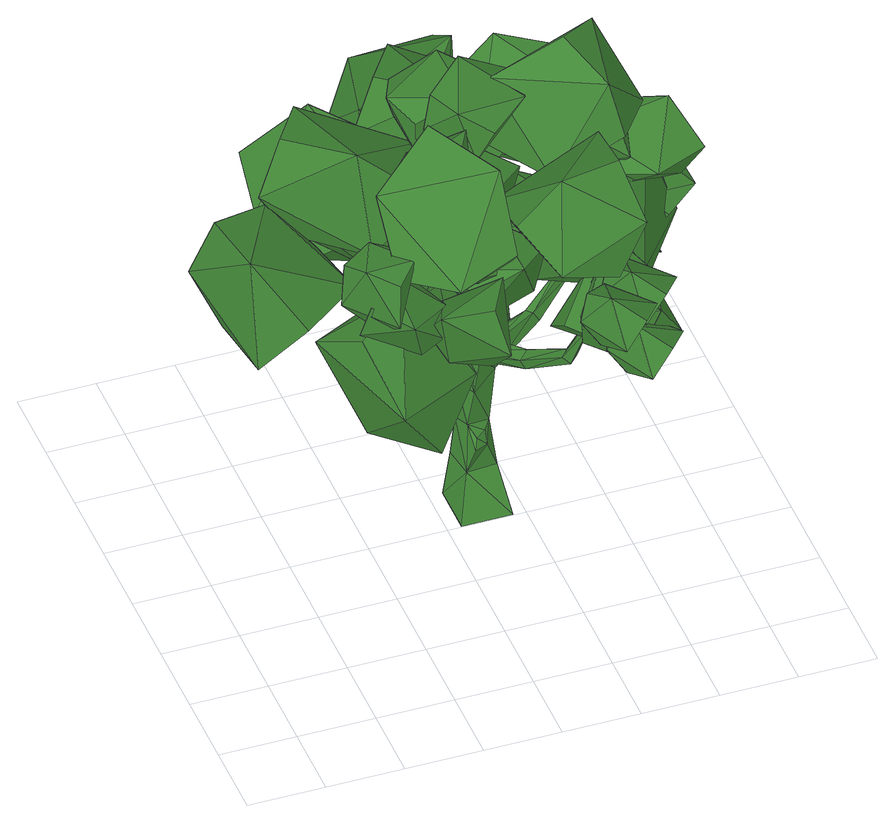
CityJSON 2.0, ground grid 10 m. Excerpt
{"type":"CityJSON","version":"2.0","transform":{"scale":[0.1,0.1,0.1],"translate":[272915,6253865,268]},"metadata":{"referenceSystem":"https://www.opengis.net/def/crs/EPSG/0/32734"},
"CityObjects":{
"tree1":{"type":"SolitaryVegetationObject","attributes":{"height":2.8,"width":0.6,"group":"standard","type":"broadleaf","footprint":[263492.89,6242840.45],"ground_height":13.76},"geometry":[{"type":"MultiSurface","lod":"2","boundaries":[[[0,1,2]],[[3,4,5]],[[0,6,7]],[[8,9,6]],[[9,10,11]],[[3,12,13]],[[2,8,0]],[[14,15,8]],[[15,16,10]],[[17,18,19]],[[2,20,14]],[[20,21,14]],[[22,16,21]],[[23,24,25]],[[7,20,1]],[[22,26,9]],[[9,23,22]],[[11,27,23]],[[28,29,30]],[[25,31,32]],[[33,34,35]],[[5,36,37]],[[38,39,40]],[[34,41,35]],[[28,38,34]],[[31,41,29]],[[39,42,43]],[[41,44,29]],[[29,39,30]],[[41,40,45]],[[46,42,47]],[[40,47,45]],[[39,46,40]],[[44,47,42]],[[48,49,50]],[[11,48,51]],[[11,12,3]],[[10,13,48]],[[52,53,54]],[[51,50,55]],[[12,55,52]],[[12,49,13]],[[56,57,58]],[[52,59,49]],[[49,56,50]],[[55,56,53]],[[60,57,61]],[[53,58,60]],[[53,61,54]],[[54,57,59]],[[62,63,64]],[[19,65,66]],[[67,65,62]],[[17,62,68]],[[10,17,32]],[[10,66,67]],[[16,19,66]],[[32,19,25]],[[64,69,70]],[[68,71,18]],[[18,63,65]],[[68,64,72]],[[70,73,74]],[[72,75,71]],[[63,75,69]],[[64,76,72]],[[73,77,74]],[[76,78,75]],[[75,73,69]],[[76,74,77]],[[79,80,81]],[[22,81,80]],[[9,79,6]],[[20,79,81]],[[82,83,84]],[[33,85,86]],[[33,28,34]],[[87,32,31]],[[33,36,88]],[[86,82,84]],[[27,37,82]],[[89,90,91]],[[82,92,93]],[[84,89,36]],[[37,89,92]],[[94,91,90]],[[89,95,92]],[[83,94,90]],[[93,95,94]],[[86,24,27]],[[86,85,24]],[[85,25,24]],[[5,87,88]],[[5,4,87]],[[4,32,87]],[[0,7,1]],[[0,8,6]],[[8,15,9]],[[9,15,10]],[[13,32,4]],[[4,3,13]],[[2,14,8]],[[14,21,15]],[[15,21,16]],[[17,68,18]],[[2,1,20]],[[20,22,21]],[[22,23,16]],[[25,16,23]],[[23,27,24]],[[7,6,20]],[[22,80,26]],[[9,11,23]],[[11,3,27]],[[28,31,29]],[[25,35,31]],[[35,25,85]],[[85,33,35]],[[37,3,5]],[[5,88,36]],[[38,30,39]],[[34,38,41]],[[28,30,38]],[[31,35,41]],[[39,44,42]],[[41,45,44]],[[29,44,39]],[[41,38,40]],[[46,43,42]],[[40,46,47]],[[39,43,46]],[[44,45,47]],[[48,13,49]],[[11,10,48]],[[11,51,12]],[[10,32,13]],[[52,55,53]],[[51,48,50]],[[12,51,55]],[[12,52,49]],[[56,59,57]],[[52,54,59]],[[49,59,56]],[[55,50,56]],[[60,58,57]],[[53,56,58]],[[53,60,61]],[[54,61,57]],[[62,65,63]],[[19,18,65]],[[67,66,65]],[[17,67,62]],[[10,67,17]],[[10,16,66]],[[16,25,19]],[[32,17,19]],[[64,63,69]],[[68,72,71]],[[18,71,63]],[[68,62,64]],[[70,69,73]],[[72,76,75]],[[63,71,75]],[[64,70,76]],[[73,78,77]],[[76,77,78]],[[75,78,73]],[[76,70,74]],[[79,26,80]],[[22,20,81]],[[9,26,79]],[[20,6,79]],[[82,93,83]],[[33,88,28]],[[28,88,31]],[[88,87,31]],[[33,84,36]],[[84,33,86]],[[86,27,82]],[[27,3,37]],[[89,83,90]],[[82,37,92]],[[84,83,89]],[[37,36,89]],[[94,95,91]],[[89,91,95]],[[83,93,94]],[[93,92,95]],[[96,97,98]],[[99,100,101]],[[102,103,104]],[[96,98,104]],[[105,106,107]],[[108,109,110]],[[111,112,113]],[[105,107,113]],[[114,115,116]],[[117,118,119]],[[120,121,122]],[[114,116,122]],[[123,124,125]],[[126,127,128]],[[129,130,131]],[[123,125,131]],[[132,133,134]],[[135,136,137]],[[138,139,140]],[[132,134,140]],[[141,142,143]],[[144,145,146]],[[147,148,149]],[[141,143,149]],[[150,151,152]],[[153,154,155]],[[156,157,158]],[[150,152,158]],[[159,160,161]],[[162,163,164]],[[165,166,167]],[[159,161,167]],[[168,169,170]],[[171,172,173]],[[174,175,176]],[[168,170,176]],[[177,178,179]],[[180,181,182]],[[183,184,185]],[[177,179,185]],[[186,187,188]],[[189,190,191]],[[192,193,194]],[[186,188,194]],[[195,196,197]],[[198,199,200]],[[201,202,203]],[[195,197,203]],[[204,205,206]],[[207,208,209]],[[210,211,212]],[[204,206,212]],[[213,214,215]],[[216,217,218]],[[219,220,221]],[[213,215,221]],[[222,223,224]],[[225,226,227]],[[228,229,230]],[[222,224,230]],[[231,232,233]],[[234,235,236]],[[237,238,239]],[[231,233,239]],[[240,241,242]],[[243,244,245]],[[246,247,248]],[[240,242,248]],[[249,250,251]],[[252,253,254]],[[255,256,257]],[[249,251,257]],[[258,259,260]],[[261,262,263]],[[264,265,266]],[[258,260,266]],[[267,268,269]],[[270,271,272]],[[273,274,275]],[[267,269,275]],[[276,277,278]],[[279,280,281]],[[282,283,284]],[[276,278,284]],[[285,286,287]],[[288,289,290]],[[291,292,293]],[[285,287,293]],[[294,295,296]],[[297,298,299]],[[300,301,302]],[[294,296,302]],[[303,304,305]],[[306,307,308]],[[309,310,311]],[[303,305,311]],[[312,313,314]],[[315,316,317]],[[318,319,320]],[[312,314,320]],[[321,322,323]],[[324,325,326]],[[327,328,329]],[[321,323,329]],[[330,331,332]],[[333,334,335]],[[336,337,338]],[[330,332,338]],[[339,340,341]],[[342,343,344]],[[345,346,347]],[[339,341,347]],[[348,349,350]],[[351,352,353]],[[354,355,356]],[[348,350,356]],[[357,358,359]],[[360,361,362]],[[363,364,365]],[[357,359,365]],[[366,367,368]],[[369,370,371]],[[372,373,374]],[[366,368,374]],[[375,376,377]],[[378,379,380]],[[381,382,383]],[[375,377,383]],[[384,385,386]],[[387,388,389]],[[390,391,392]],[[384,386,392]],[[393,394,395]],[[396,397,398]],[[399,400,401]],[[393,395,401]],[[402,403,404]],[[405,406,407]],[[408,409,410]],[[402,404,410]],[[411,412,413]],[[414,415,416]],[[417,418,419]],[[411,413,419]],[[419,416,417]],[[419,413,416]],[[413,414,416]],[[419,412,411]],[[419,418,412]],[[418,420,412]],[[416,418,417]],[[416,415,418]],[[415,420,418]],[[413,415,414]],[[413,412,415]],[[412,420,415]],[[410,407,408]],[[410,404,407]],[[404,405,407]],[[410,403,402]],[[410,409,403]],[[409,421,403]],[[407,409,408]],[[407,406,409]],[[406,421,409]],[[404,406,405]],[[404,403,406]],[[403,421,406]],[[401,398,399]],[[401,395,398]],[[395,396,398]],[[401,394,393]],[[401,400,394]],[[400,422,394]],[[398,400,399]],[[398,397,400]],[[397,422,400]],[[395,397,396]],[[395,394,397]],[[394,422,397]],[[392,389,390]],[[392,386,389]],[[386,387,389]],[[392,385,384]],[[392,391,385]],[[391,423,385]],[[389,391,390]],[[389,388,391]],[[388,423,391]],[[386,388,387]],[[386,385,388]],[[385,423,388]],[[383,380,381]],[[383,377,380]],[[377,378,380]],[[383,376,375]],[[383,382,376]],[[382,424,376]],[[380,382,381]],[[380,379,382]],[[379,424,382]],[[377,379,378]],[[377,376,379]],[[376,424,379]],[[374,371,372]],[[374,368,371]],[[368,369,371]],[[374,367,366]],[[374,373,367]],[[373,425,367]],[[371,373,372]],[[371,370,373]],[[370,425,373]],[[368,370,369]],[[368,367,370]],[[367,425,370]],[[365,362,363]],[[365,359,362]],[[359,360,362]],[[365,358,357]],[[365,364,358]],[[364,426,358]],[[362,364,363]],[[362,361,364]],[[361,426,364]],[[359,361,360]],[[359,358,361]],[[358,426,361]],[[356,353,354]],[[356,350,353]],[[350,351,353]],[[356,349,348]],[[356,355,349]],[[355,427,349]],[[353,355,354]],[[353,352,355]],[[352,427,355]],[[350,352,351]],[[350,349,352]],[[349,427,352]],[[347,344,345]],[[347,341,344]],[[341,342,344]],[[347,340,339]],[[347,346,340]],[[346,428,340]],[[344,346,345]],[[344,343,346]],[[343,428,346]],[[341,343,342]],[[341,340,343]],[[340,428,343]],[[338,335,336]],[[338,332,335]],[[332,333,335]],[[338,331,330]],[[338,337,331]],[[337,429,331]],[[335,337,336]],[[335,334,337]],[[334,429,337]],[[332,334,333]],[[332,331,334]],[[331,429,334]],[[329,326,327]],[[329,323,326]],[[323,324,326]],[[329,322,321]],[[329,328,322]],[[328,430,322]],[[326,328,327]],[[326,325,328]],[[325,430,328]],[[323,325,324]],[[323,322,325]],[[322,430,325]],[[320,317,318]],[[320,314,317]],[[314,315,317]],[[320,313,312]],[[320,319,313]],[[319,431,313]],[[317,319,318]],[[317,316,319]],[[316,431,319]],[[314,316,315]],[[314,313,316]],[[313,431,316]],[[311,308,309]],[[311,305,308]],[[305,306,308]],[[311,304,303]],[[311,310,304]],[[310,432,304]],[[308,310,309]],[[308,307,310]],[[307,432,310]],[[305,307,306]],[[305,304,307]],[[304,432,307]],[[302,299,300]],[[302,296,299]],[[296,297,299]],[[302,295,294]],[[302,301,295]],[[301,433,295]],[[299,301,300]],[[299,298,301]],[[298,433,301]],[[296,298,297]],[[296,295,298]],[[295,433,298]],[[293,290,291]],[[293,287,290]],[[287,288,290]],[[293,286,285]],[[293,292,286]],[[292,434,286]],[[290,292,291]],[[290,289,292]],[[289,434,292]],[[287,289,288]],[[287,286,289]],[[286,434,289]],[[284,281,282]],[[284,278,281]],[[278,279,281]],[[284,277,276]],[[284,283,277]],[[283,435,277]],[[281,283,282]],[[281,280,283]],[[280,435,283]],[[278,280,279]],[[278,277,280]],[[277,435,280]],[[275,272,273]],[[275,269,272]],[[269,270,272]],[[275,268,267]],[[275,274,268]],[[274,436,268]],[[272,274,273]],[[272,271,274]],[[271,436,274]],[[269,271,270]],[[269,268,271]],[[268,436,271]],[[266,263,264]],[[266,260,263]],[[260,261,263]],[[266,259,258]],[[266,265,259]],[[265,437,259]],[[263,265,264]],[[263,262,265]],[[262,437,265]],[[260,262,261]],[[260,259,262]],[[259,437,262]],[[257,254,255]],[[257,251,254]],[[251,252,254]],[[257,250,249]],[[257,256,250]],[[256,438,250]],[[254,256,255]],[[254,253,256]],[[253,438,256]],[[251,253,252]],[[251,250,253]],[[250,438,253]],[[248,245,246]],[[248,242,245]],[[242,243,245]],[[248,241,240]],[[248,247,241]],[[247,439,241]],[[245,247,246]],[[245,244,247]],[[244,439,247]],[[242,244,243]],[[242,241,244]],[[241,439,244]],[[239,236,237]],[[239,233,236]],[[233,234,236]],[[239,232,231]],[[239,238,232]],[[238,440,232]],[[236,238,237]],[[236,235,238]],[[235,440,238]],[[233,235,234]],[[233,232,235]],[[232,440,235]],[[230,227,228]],[[230,224,227]],[[224,225,227]],[[230,223,222]],[[230,229,223]],[[229,441,223]],[[227,229,228]],[[227,226,229]],[[226,441,229]],[[224,226,225]],[[224,223,226]],[[223,441,226]],[[221,218,219]],[[221,215,218]],[[215,216,218]],[[221,214,213]],[[221,220,214]],[[220,442,214]],[[218,220,219]],[[218,217,220]],[[217,442,220]],[[215,217,216]],[[215,214,217]],[[214,442,217]],[[212,209,210]],[[212,206,209]],[[206,207,209]],[[212,205,204]],[[212,211,205]],[[211,443,205]],[[209,211,210]],[[209,208,211]],[[208,443,211]],[[206,208,207]],[[206,205,208]],[[205,443,208]],[[203,200,201]],[[203,197,200]],[[197,198,200]],[[203,196,195]],[[203,202,196]],[[202,444,196]],[[200,202,201]],[[200,199,202]],[[199,444,202]],[[197,199,198]],[[197,196,199]],[[196,444,199]],[[194,191,192]],[[194,188,191]],[[188,189,191]],[[194,187,186]],[[194,193,187]],[[193,445,187]],[[191,193,192]],[[191,190,193]],[[190,445,193]],[[188,190,189]],[[188,187,190]],[[187,445,190]],[[185,182,183]],[[185,179,182]],[[179,180,182]],[[185,178,177]],[[185,184,178]],[[184,446,178]],[[182,184,183]],[[182,181,184]],[[181,446,184]],[[179,181,180]],[[179,178,181]],[[178,446,181]],[[176,173,174]],[[176,170,173]],[[170,171,173]],[[176,169,168]],[[176,175,169]],[[175,447,169]],[[173,175,174]],[[173,172,175]],[[172,447,175]],[[170,172,171]],[[170,169,172]],[[169,447,172]],[[167,164,165]],[[167,161,164]],[[161,162,164]],[[167,160,159]],[[167,166,160]],[[166,448,160]],[[164,166,165]],[[164,163,166]],[[163,448,166]],[[161,163,162]],[[161,160,163]],[[160,448,163]],[[158,155,156]],[[158,152,155]],[[152,153,155]],[[158,151,150]],[[158,157,151]],[[157,449,151]],[[155,157,156]],[[155,154,157]],[[154,449,157]],[[152,154,153]],[[152,151,154]],[[151,449,154]],[[149,146,147]],[[149,143,146]],[[143,144,146]],[[149,142,141]],[[149,148,142]],[[148,450,142]],[[146,148,147]],[[146,145,148]],[[145,450,148]],[[143,145,144]],[[143,142,145]],[[142,450,145]],[[140,137,138]],[[140,134,137]],[[134,135,137]],[[140,133,132]],[[140,139,133]],[[139,451,133]],[[137,139,138]],[[137,136,139]],[[136,451,139]],[[134,136,135]],[[134,133,136]],[[133,451,136]],[[131,128,129]],[[131,125,128]],[[125,126,128]],[[131,124,123]],[[131,130,124]],[[130,452,124]],[[128,130,129]],[[128,127,130]],[[127,452,130]],[[125,127,126]],[[125,124,127]],[[124,452,127]],[[122,119,120]],[[122,116,119]],[[116,117,119]],[[122,115,114]],[[122,121,115]],[[121,453,115]],[[119,121,120]],[[119,118,121]],[[118,453,121]],[[116,118,117]],[[116,115,118]],[[115,453,118]],[[113,110,111]],[[113,107,110]],[[107,108,110]],[[113,106,105]],[[113,112,106]],[[112,454,106]],[[110,112,111]],[[110,109,112]],[[109,454,112]],[[107,109,108]],[[107,106,109]],[[106,454,109]],[[104,101,102]],[[104,98,101]],[[98,99,101]],[[104,97,96]],[[104,103,97]],[[103,455,97]],[[101,103,102]],[[101,100,103]],[[100,455,103]],[[98,100,99]],[[98,97,100]],[[97,455,100]]]}]}
},
"vertices":[
[383,367,5],[318,301,5],[318,367,5],[366,331,248],[361,343,248],[361,331,259],[373,329,65],[383,301,5],[368,374,64],[369,345,123],[358,355,211],[371,330,213],[430,359,259],[424,370,256],[328,369,64],[361,370,124],[331,356,184],[348,390,238],[330,440,279],[337,383,235],[333,326,65],[332,362,124],[338,335,131],[344,327,184],[338,324,240],[332,335,238],[358,329,121],[347,316,242],[320,332,325],[255,344,405],[258,333,412],[311,346,320],[351,350,244],[339,316,262],[309,322,318],[300,335,313],[392,276,278],[400,276,263],[254,324,402],[151,333,390],[149,326,381],[251,335,395],[95,337,422],[97,333,424],[149,342,383],[147,335,374],[94,331,421],[93,334,419],[433,373,242],[465,372,305],[477,374,301],[438,360,244],[467,362,308],[462,351,366],[451,350,369],[479,364,303],[460,360,364],[507,364,410],[510,364,408],[449,358,367],[511,361,409],[508,361,411],[350,452,261],[324,492,266],[343,494,266],[326,448,259],[336,393,211],[352,393,221],[344,442,281],[329,526,247],[345,528,247],[326,496,281],[337,497,282],[327,575,272],[335,576,273],[331,531,261],[341,532,261],[333,572,280],[328,572,279],[358,321,106],[344,319,120],[340,312,107],[386,264,259],[414,215,307],[379,265,273],[334,324,249],[342,314,252],[355,341,257],[356,329,268],[424,225,310],[432,191,366],[436,197,367],[435,220,301],[423,209,299],[437,188,364],[442,193,365],[592,390,447],[558,318,518],[609,350,377],[559,301,335],[523,226,402],[499,356,326],[460,397,385],[421,325,454],[527,430,418],[161,383,422],[173,277,437],[111,393,359],[36,362,349],[44,256,361],[5,393,418],[34,382,494],[41,276,511],[109,410,479],[248,217,447],[282,150,371],[191,265,414],[123,241,376],[152,174,297],[94,196,437],[131,134,475],[160,63,400],[198,176,497],[464,153,647],[474,253,611],[385,135,651],[330,141,591],[335,241,552],[370,92,539],[446,101,512],[456,199,470],[481,102,586],[314,95,587],[309,143,683],[237,81,562],[177,136,556],[167,185,651],[216,186,506],[289,222,518],[283,274,611],[330,153,531],[464,251,346],[399,214,361],[489,265,397],[502,229,441],[439,191,459],[536,193,409],[521,165,361],[458,124,377],[504,211,331],[533,387,541],[598,349,556],[533,401,485],[541,365,439],[606,327,451],[497,329,453],[489,300,503],[553,260,516],[491,347,537],[186,373,422],[108,445,437],[231,398,359],[267,470,349],[192,546,361],[310,467,418],[282,457,494],[207,532,511],[243,387,479],[252,592,422],[312,680,437],[283,551,359],[360,526,349],[424,611,361],[363,482,418],[349,509,494],[412,594,511],[274,537,479],[477,372,469],[379,411,484],[510,410,406],[518,491,396],[421,535,408],[560,504,465],[537,484,541],[441,528,558],[526,405,526],[370,553,509],[443,477,523],[323,531,445],[283,461,436],[353,381,447],[240,467,505],[269,475,580],[338,396,598],[312,543,566],[228,491,501],[302,414,516],[182,469,438],[142,399,428],[212,319,440],[98,404,497],[128,413,573],[197,333,590],[170,481,558],[462,342,691],[374,360,639],[496,277,659],[513,266,582],[427,282,527],[559,330,575],[539,405,590],[453,426,534],[517,393,665],[308,653,369],[220,620,326],[342,591,406],[360,521,374],[273,483,330],[405,549,316],[385,603,261],[299,568,213],[363,659,312],[297,354,639],[348,396,652],[289,354,588],[323,345,551],[375,387,561],[337,299,568],[355,287,615],[408,326,627],[315,306,641],[355,338,459],[407,380,472],[347,339,409],[382,329,372],[434,371,381],[396,283,389],[414,271,435],[467,311,447],[374,290,461],[256,437,455],[307,480,468],[248,438,405],[283,429,368],[335,470,377],[296,382,385],[314,370,431],[368,410,443],[275,390,458],[244,482,363],[303,496,394],[224,527,347],[247,561,316],[306,578,345],[257,529,278],[284,485,281],[344,499,308],[255,463,317],[279,354,598],[341,353,623],[258,400,609],[278,446,597],[340,449,622],[281,438,547],[307,400,523],[370,401,545],[282,362,547],[279,146,494],[341,145,519],[258,192,505],[278,238,493],[340,240,518],[281,230,443],[307,191,419],[370,192,441],[282,153,444],[279,240,542],[341,239,567],[258,286,553],[278,332,541],[340,334,566],[281,324,491],[307,286,468],[370,286,490],[282,247,492],[211,133,471],[215,88,521],[246,169,479],[297,162,487],[304,118,538],[305,136,443],[282,93,427],[289,47,476],[234,112,430],[448,370,526],[452,325,576],[484,406,534],[534,399,542],[541,356,593],[543,373,498],[519,330,482],[526,284,531],[471,349,485],[229,311,555],[233,266,606],[265,347,564],[315,340,571],[322,297,622],[323,315,528],[300,272,512],[307,226,561],[252,290,514],[270,300,378],[274,255,429],[305,336,387],[356,329,395],[363,286,446],[364,304,351],[341,261,335],[348,215,384],[293,279,338],[361,248,468],[365,203,518],[396,284,476],[446,277,484],[454,234,535],[455,251,440],[432,208,424],[438,162,473],[384,227,427],[236,463,373],[240,419,423],[272,499,381],[322,493,389],[329,449,440],[331,467,345],[307,424,329],[314,378,378],[259,443,332],[464,204,435],[522,178,413],[427,191,401],[415,144,385],[472,116,361],[406,124,432],[439,123,471],[496,94,451],[447,174,473],[445,146,493],[461,104,513],[475,167,483],[504,156,461],[523,114,480],[483,146,431],[454,121,430],[471,78,448],[434,138,457],[445,123,426],[461,81,447],[475,144,416],[504,133,395],[523,91,414],[483,123,364],[454,98,364],[471,55,382],[434,115,391],[396,79,518],[412,37,538],[426,100,508],[455,89,486],[474,47,505],[434,79,456],[405,54,455],[422,11,473],[385,71,482],[319,160,507],[269,138,527],[309,185,471],[280,218,468],[229,199,487],[299,243,501],[306,230,543],[255,211,565],[331,194,533],[224,105,477],[182,88,515],[203,124,442],[174,157,442],[131,142,479],[200,186,464],[220,180,503],[178,167,542],[242,143,493],[586,314,402],[632,348,411],[554,326,431],[537,367,437],[582,403,448],[524,373,395],[550,371,358],[595,407,366],[564,329,366],[543,289,384],[577,316,345],[538,317,419],[524,359,418],[557,389,380],[485,350,398],[479,330,359],[510,358,319],[501,293,370],[168,101,576],[165,94,518],[198,133,584],[198,174,568],[196,170,510],[158,185,582],[119,164,574],[114,160,516],[133,124,589],[156,139,481],[567,371,326],[629,407,413],[139,124,533],[222,171,538],[446,7,517],[495,51,426],[495,74,492],[529,113,396],[298,389,442],[422,174,538],[332,226,448],[291,237,625],[510,296,595],[273,59,541],[387,287,555],[387,193,507],[387,401,611],[351,533,365],[367,477,436],[466,378,440],[407,393,620],[214,537,264],[368,367,536],[278,310,523],[419,373,531],[358,515,492],[418,677,445],[126,550,445],[623,290,515],[395,154,409],[249,229,703],[426,288,521],[216,90,312],[91,209,445],[480,247,498]
]}
